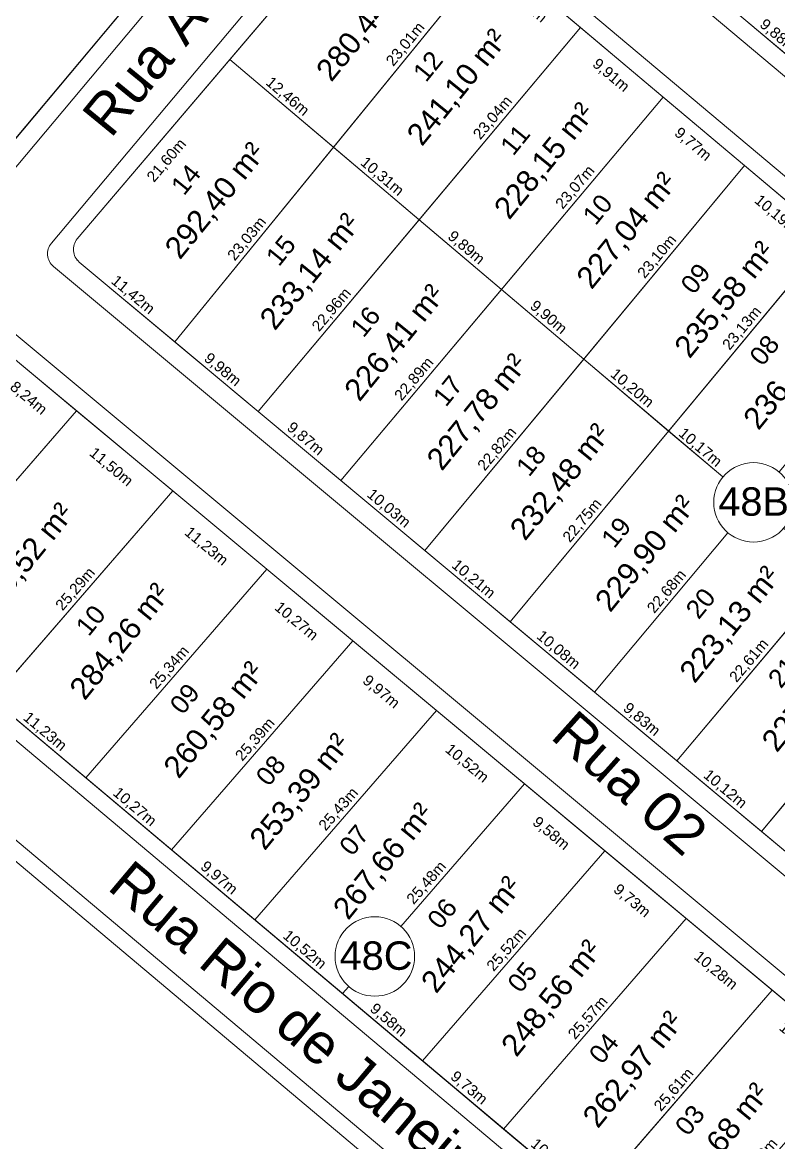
# Model space of a CAD drawing. Header units: metres. Extents: x 3808 to 8215, y 2374 to 6187.
# Drawn here: x 4983.6 to 5053, y 2888.7 to 2991.4 of the extents above; entities that cross this region are included whole.
import ezdxf

# ---------------------------------------------------------------- set-up
doc = ezdxf.new("R2010")
doc.units = ezdxf.units.M
for name, color, linetype in [('Areas Lotes', 1, 'Continuous'), ('Calçada', 8, 'Continuous'), ('COTAS', 7, 'Continuous'), ('Lote', 7, 'Continuous'), ('Nome das Ruas', 7, 'Continuous'), ('Nº Lote', 7, 'Continuous'), ('Nº. quadra', 7, 'Continuous'), ('quadras', 7, 'Continuous')]:
    doc.layers.add(name, color=color, linetype=linetype)
doc.styles.add('Arial', font='arial.ttf')
doc.dimstyles.new('Copy(2) of ISO-25', dxfattribs={"dimtxt": 1, "dimasz": 2.5, "dimexe": 1.25, "dimexo": 0.625, "dimgap": 0.2, "dimtad": 1, "dimtoh": 1, "dimlfac": 1, "dimzin": 1, "dimtxsty": 'Arial', "dimblk": 'NONE', "dimcen": 0, "dimse1": 1, "dimse2": 1, "dimsd1": 1, "dimsd2": 1, "dimclrt": 256, "dimaunit": 1, "dimadec": 3, "dimazin": 0, "dimtfac": 1, "dimtmove": 0, "dimatfit": 3, "dimldrblk": 'NONE', "dimfxl": 1, "dimtolj": 1, "dimtzin": 0, "dimarcsym": 0})

# ---------------------------------------------------------------- blocks, each defined once
blk = doc.blocks.new('*D2263')
at = {"layer": 'Defpoints', "color": 0, "linetype": 'Continuous', "transparency": 16777216}
for p in [(4982.22, 2961.09), (4988.55, 2955.81), (4986.77, 2953.68)]:
    blk.add_point(p, dxfattribs=at)
at = {"layer": 'COTAS', "linetype": 'Continuous', "lineweight": 5, "transparency": 16777216, "insert": (4984.12, 2956.93), "char_height": 1, "attachment_point": 5, "rotation": 320.2037, "style": 'Arial'}
blk.add_mtext('\\A1;8,24m', dxfattribs=at)
blk = doc.blocks.new('_None')
blk = doc.blocks.new('*D2264')
at = {"layer": 'Defpoints', "color": 0, "linetype": 'Continuous', "transparency": 16777216}
for p in [(4988.55, 2955.81), (4997.38, 2948.45), (4995.61, 2946.32)]:
    blk.add_point(p, dxfattribs=at)
at = {"layer": 'COTAS', "linetype": 'Continuous', "lineweight": 5, "transparency": 16777216, "insert": (4991.7, 2950.62), "char_height": 1, "attachment_point": 5, "rotation": 320.2037, "style": 'Arial'}
blk.add_mtext('\\A1;11,50m', dxfattribs=at)
blk = doc.blocks.new('*D2265')
at = {"layer": 'Defpoints', "color": 0, "linetype": 'Continuous', "transparency": 16777216}
for p in [(4997.38, 2948.45), (5006.01, 2941.27), (5004.24, 2939.13)]:
    blk.add_point(p, dxfattribs=at)
at = {"layer": 'COTAS', "linetype": 'Continuous', "lineweight": 5, "transparency": 16777216, "insert": (5000.43, 2943.34), "char_height": 1, "attachment_point": 5, "rotation": 320.2037, "style": 'Arial'}
blk.add_mtext('\\A1;11,23m', dxfattribs=at)
blk = doc.blocks.new('*D2266')
at = {"layer": 'Defpoints', "color": 0, "linetype": 'Continuous', "transparency": 16777216}
for p in [(5006.01, 2941.27), (5013.91, 2934.69), (5012.13, 2932.56)]:
    blk.add_point(p, dxfattribs=at)
at = {"layer": 'COTAS', "linetype": 'Continuous', "lineweight": 5, "transparency": 16777216, "insert": (5008.69, 2936.46), "char_height": 1, "attachment_point": 5, "rotation": 320.2037, "style": 'Arial'}
blk.add_mtext('\\A1;10,27m', dxfattribs=at)
blk = doc.blocks.new('*D2267')
at = {"layer": 'Defpoints', "color": 0, "linetype": 'Continuous', "transparency": 16777216}
for p in [(5013.91, 2934.69), (5021.57, 2928.31), (5019.79, 2926.17)]:
    blk.add_point(p, dxfattribs=at)
at = {"layer": 'COTAS', "linetype": 'Continuous', "lineweight": 5, "transparency": 16777216, "insert": (5016.47, 2929.98), "char_height": 1, "attachment_point": 5, "rotation": 320.2037, "style": 'Arial'}
blk.add_mtext('\\A1;9,97m', dxfattribs=at)
blk = doc.blocks.new('*D2268')
at = {"layer": 'Defpoints', "color": 0, "linetype": 'Continuous', "transparency": 16777216}
for p in [(5021.57, 2928.31), (5029.65, 2921.57), (5027.87, 2919.44)]:
    blk.add_point(p, dxfattribs=at)
at = {"layer": 'COTAS', "linetype": 'Continuous', "lineweight": 5, "transparency": 16777216, "insert": (5024.34, 2923.42), "char_height": 1, "attachment_point": 5, "rotation": 320.2037, "style": 'Arial'}
blk.add_mtext('\\A1;10,52m', dxfattribs=at)
blk = doc.blocks.new('*D2269')
at = {"layer": 'Defpoints', "color": 0, "linetype": 'Continuous', "transparency": 16777216}
for p in [(5029.65, 2921.57), (5037.01, 2915.44), (5035.23, 2913.31)]:
    blk.add_point(p, dxfattribs=at)
at = {"layer": 'COTAS', "linetype": 'Continuous', "lineweight": 5, "transparency": 16777216, "insert": (5032.06, 2916.99), "char_height": 1, "attachment_point": 5, "rotation": 320.2037, "style": 'Arial'}
blk.add_mtext('\\A1;9,58m', dxfattribs=at)
blk = doc.blocks.new('*D2270')
at = {"layer": 'Defpoints', "color": 0, "linetype": 'Continuous', "transparency": 16777216}
for p in [(5037.01, 2915.44), (5044.49, 2909.21), (5042.71, 2907.08)]:
    blk.add_point(p, dxfattribs=at)
at = {"layer": 'COTAS', "linetype": 'Continuous', "lineweight": 5, "transparency": 16777216, "insert": (5039.48, 2910.81), "char_height": 1, "attachment_point": 5, "rotation": 320.2037, "style": 'Arial'}
blk.add_mtext('\\A1;9,73m', dxfattribs=at)
blk = doc.blocks.new('*D2271')
at = {"layer": 'Defpoints', "color": 0, "linetype": 'Continuous', "transparency": 16777216}
for p in [(5044.49, 2909.21), (5052.39, 2902.63), (5050.61, 2900.5)]:
    blk.add_point(p, dxfattribs=at)
at = {"layer": 'COTAS', "linetype": 'Continuous', "lineweight": 5, "transparency": 16777216, "insert": (5047.17, 2904.41), "char_height": 1, "attachment_point": 5, "rotation": 320.2037, "style": 'Arial'}
blk.add_mtext('\\A1;10,28m', dxfattribs=at)
blk = doc.blocks.new('*D2272')
at = {"layer": 'Defpoints', "color": 0, "linetype": 'Continuous', "transparency": 16777216}
for p in [(5052.39, 2902.63), (5060.11, 2896.2), (5058.33, 2894.07)]:
    blk.add_point(p, dxfattribs=at)
at = {"layer": 'COTAS', "linetype": 'Continuous', "lineweight": 5, "transparency": 16777216, "insert": (5054.98, 2897.9), "char_height": 1, "attachment_point": 5, "rotation": 320.2037, "style": 'Arial'}
blk.add_mtext('\\A1;10,05m', dxfattribs=at)
blk = doc.blocks.new('*D2275')
at = {"layer": 'Defpoints', "color": 0, "linetype": 'Continuous', "transparency": 16777216}
for p in [(4988.81, 2969.46), (4997.57, 2962.14), (4997.57, 2962.14)]:
    blk.add_point(p, dxfattribs=at)
at = {"layer": 'COTAS', "linetype": 'Continuous', "lineweight": 5, "transparency": 16777216, "insert": (4993.7, 2966.41), "char_height": 1, "attachment_point": 5, "rotation": 320.1443, "style": 'Arial'}
blk.add_mtext('\\A1;11,42m', dxfattribs=at)
blk = doc.blocks.new('*D2276')
at = {"layer": 'Defpoints', "color": 0, "linetype": 'Continuous', "transparency": 16777216}
for p in [(4997.57, 2962.14), (5005.23, 2955.74), (5005.23, 2955.74)]:
    blk.add_point(p, dxfattribs=at)
at = {"layer": 'COTAS', "linetype": 'Continuous', "lineweight": 5, "transparency": 16777216, "insert": (5001.92, 2959.55), "char_height": 1, "attachment_point": 5, "rotation": 320.1443, "style": 'Arial'}
blk.add_mtext('\\A1;9,98m', dxfattribs=at)
blk = doc.blocks.new('*D2277')
at = {"layer": 'Defpoints', "color": 0, "linetype": 'Continuous', "transparency": 16777216}
for p in [(5005.23, 2955.74), (5012.81, 2949.42), (5012.81, 2949.42)]:
    blk.add_point(p, dxfattribs=at)
at = {"layer": 'COTAS', "linetype": 'Continuous', "lineweight": 5, "transparency": 16777216, "insert": (5009.53, 2953.2), "char_height": 1, "attachment_point": 5, "rotation": 320.1443, "style": 'Arial'}
blk.add_mtext('\\A1;9,87m', dxfattribs=at)
blk = doc.blocks.new('*D2278')
at = {"layer": 'Defpoints', "color": 0, "linetype": 'Continuous', "transparency": 16777216}
for p in [(5012.81, 2949.42), (5020.51, 2942.99), (5020.51, 2942.99)]:
    blk.add_point(p, dxfattribs=at)
at = {"layer": 'COTAS', "linetype": 'Continuous', "lineweight": 5, "transparency": 16777216, "insert": (5017.17, 2946.82), "char_height": 1, "attachment_point": 5, "rotation": 320.1443, "style": 'Arial'}
blk.add_mtext('\\A1;10,03m', dxfattribs=at)
blk = doc.blocks.new('*D2279')
at = {"layer": 'Defpoints', "color": 0, "linetype": 'Continuous', "transparency": 16777216}
for p in [(5020.51, 2942.99), (5028.35, 2936.45), (5028.35, 2936.45)]:
    blk.add_point(p, dxfattribs=at)
at = {"layer": 'COTAS', "linetype": 'Continuous', "lineweight": 5, "transparency": 16777216, "insert": (5024.94, 2940.33), "char_height": 1, "attachment_point": 5, "rotation": 320.1443, "style": 'Arial'}
blk.add_mtext('\\A1;10,21m', dxfattribs=at)
blk = doc.blocks.new('*D2280')
at = {"layer": 'Defpoints', "color": 0, "linetype": 'Continuous', "transparency": 16777216}
for p in [(5028.35, 2936.45), (5035.96, 2929.85), (5036.08, 2929.99)]:
    blk.add_point(p, dxfattribs=at)
at = {"layer": 'COTAS', "linetype": 'Continuous', "lineweight": 5, "transparency": 16777216, "insert": (5032.73, 2933.83), "char_height": 1, "attachment_point": 5, "rotation": 320.1443, "style": 'Arial'}
blk.add_mtext('\\A1;10,08m', dxfattribs=at)
blk = doc.blocks.new('*D2281')
at = {"layer": 'Defpoints', "color": 0, "linetype": 'Continuous', "transparency": 16777216}
for p in [(5035.96, 2929.85), (5043.63, 2923.69), (5043.63, 2923.69)]:
    blk.add_point(p, dxfattribs=at)
at = {"layer": 'COTAS', "linetype": 'Continuous', "lineweight": 5, "transparency": 16777216, "insert": (5040.37, 2927.45), "char_height": 1, "attachment_point": 5, "rotation": 320.1443, "style": 'Arial'}
blk.add_mtext('\\A1;9,83m', dxfattribs=at)
blk = doc.blocks.new('*D2282')
at = {"layer": 'Defpoints', "color": 0, "linetype": 'Continuous', "transparency": 16777216}
for p in [(5043.63, 2923.69), (5051.4, 2917.2), (5051.4, 2917.2)]:
    blk.add_point(p, dxfattribs=at)
at = {"layer": 'COTAS', "linetype": 'Continuous', "lineweight": 5, "transparency": 16777216, "insert": (5048.03, 2921.06), "char_height": 1, "attachment_point": 5, "rotation": 320.1443, "style": 'Arial'}
blk.add_mtext('\\A1;10,12m', dxfattribs=at)
blk = doc.blocks.new('*D2283')
at = {"layer": 'Defpoints', "color": 0, "linetype": 'Continuous', "transparency": 16777216}
for p in [(5051.4, 2917.2), (5059.13, 2910.75), (5059.13, 2910.75)]:
    blk.add_point(p, dxfattribs=at)
at = {"layer": 'COTAS', "linetype": 'Continuous', "lineweight": 5, "transparency": 16777216, "insert": (5055.78, 2914.59), "char_height": 1, "attachment_point": 5, "rotation": 320.1443, "style": 'Arial'}
blk.add_mtext('\\A1;10,07m', dxfattribs=at)
blk = doc.blocks.new('*D2288')
at = {"layer": 'Defpoints', "color": 0, "linetype": 'Continuous', "transparency": 16777216}
for p in [(5002.61, 2988.04), (5012.11, 2979.98), (5012.12, 2979.99)]:
    blk.add_point(p, dxfattribs=at)
at = {"layer": 'COTAS', "linetype": 'Continuous', "lineweight": 5, "transparency": 16777216, "insert": (5007.88, 2984.62), "char_height": 1, "attachment_point": 5, "rotation": 319.7466, "style": 'Arial'}
blk.add_mtext('\\A1;12,46m', dxfattribs=at)
blk = doc.blocks.new('*D2289')
at = {"layer": 'Defpoints', "color": 0, "linetype": 'Continuous', "transparency": 16777216}
for p in [(5012.12, 2979.99), (5019.98, 2973.33), (5019.98, 2973.32)]:
    blk.add_point(p, dxfattribs=at)
at = {"layer": 'COTAS', "linetype": 'Continuous', "lineweight": 5, "transparency": 16777216, "insert": (5016.56, 2977.27), "char_height": 1, "attachment_point": 5, "rotation": 319.7466, "style": 'Arial'}
blk.add_mtext('\\A1;10,31m', dxfattribs=at)
blk = doc.blocks.new('*D2290')
at = {"layer": 'Defpoints', "color": 0, "linetype": 'Continuous', "transparency": 16777216}
for p in [(5019.98, 2973.33), (5027.53, 2966.94), (5027.53, 2966.94)]:
    blk.add_point(p, dxfattribs=at)
at = {"layer": 'COTAS', "linetype": 'Continuous', "lineweight": 5, "transparency": 16777216, "insert": (5024.27, 2970.74), "char_height": 1, "attachment_point": 5, "rotation": 319.7466, "style": 'Arial'}
blk.add_mtext('\\A1;9,89m', dxfattribs=at)
blk = doc.blocks.new('*D2291')
at = {"layer": 'Defpoints', "color": 0, "linetype": 'Continuous', "transparency": 16777216}
for p in [(5027.53, 2966.94), (5035.08, 2960.54), (5035.09, 2960.54)]:
    blk.add_point(p, dxfattribs=at)
at = {"layer": 'COTAS', "linetype": 'Continuous', "lineweight": 5, "transparency": 16777216, "insert": (5031.82, 2964.35), "char_height": 1, "attachment_point": 5, "rotation": 319.7466, "style": 'Arial'}
blk.add_mtext('\\A1;9,90m', dxfattribs=at)
blk = doc.blocks.new('*D2292')
at = {"layer": 'Defpoints', "color": 0, "linetype": 'Continuous', "transparency": 16777216}
for p in [(5035.09, 2960.54), (5042.87, 2953.95), (5042.87, 2953.95)]:
    blk.add_point(p, dxfattribs=at)
at = {"layer": 'COTAS', "linetype": 'Continuous', "lineweight": 5, "transparency": 16777216, "insert": (5039.49, 2957.85), "char_height": 1, "attachment_point": 5, "rotation": 319.7466, "style": 'Arial'}
blk.add_mtext('\\A1;10,20m', dxfattribs=at)
blk = doc.blocks.new('*D2293')
at = {"layer": 'Defpoints', "color": 0, "linetype": 'Continuous', "transparency": 16777216}
for p in [(5041.35, 2955.09), (5049.1, 2948.51), (5049.11, 2948.52)]:
    blk.add_point(p, dxfattribs=at)
at = {"layer": 'COTAS', "linetype": 'Continuous', "lineweight": 5, "transparency": 16777216, "insert": (5045.74, 2952.41), "char_height": 1, "attachment_point": 5, "rotation": 319.7466, "style": 'Arial'}
blk.add_mtext('\\A1;10,17m', dxfattribs=at)
blk = doc.blocks.new('*D2294')
at = {"layer": 'Defpoints', "color": 0, "linetype": 'Continuous', "transparency": 16777216}
for p in [(5052.24, 2945.94), (5059.77, 2939.55), (5059.78, 2939.56)]:
    blk.add_point(p, dxfattribs=at)
at = {"layer": 'COTAS', "linetype": 'Continuous', "lineweight": 5, "transparency": 16777216, "insert": (5056.52, 2943.36), "char_height": 1, "attachment_point": 5, "rotation": 319.7466, "style": 'Arial'}
blk.add_mtext('\\A1;9,88m', dxfattribs=at)
blk = doc.blocks.new('*D2302')
at = {"layer": 'Defpoints', "color": 0, "linetype": 'Continuous', "transparency": 16777216}
for p in [(5026.66, 2997.83), (5034.79, 2990.98), (5033.24, 2989.14)]:
    blk.add_point(p, dxfattribs=at)
at = {"layer": 'COTAS', "linetype": 'Continuous', "lineweight": 5, "transparency": 16777216, "insert": (5029.69, 2993.18), "char_height": 1, "attachment_point": 5, "rotation": 319.9114, "style": 'Arial'}
blk.add_mtext('\\A1;10,64m', dxfattribs=at)
blk = doc.blocks.new('*D2303')
at = {"layer": 'Defpoints', "color": 0, "linetype": 'Continuous', "transparency": 16777216}
for p in [(5034.79, 2990.98), (5042.37, 2984.6), (5040.82, 2982.76)]:
    blk.add_point(p, dxfattribs=at)
at = {"layer": 'COTAS', "linetype": 'Continuous', "lineweight": 5, "transparency": 16777216, "insert": (5037.55, 2986.56), "char_height": 1, "attachment_point": 5, "rotation": 319.9114, "style": 'Arial'}
blk.add_mtext('\\A1;9,91m', dxfattribs=at)
blk = doc.blocks.new('*D2304')
at = {"layer": 'Defpoints', "color": 0, "linetype": 'Continuous', "transparency": 16777216}
for p in [(5042.37, 2984.6), (5049.85, 2978.31), (5048.29, 2976.47)]:
    blk.add_point(p, dxfattribs=at)
at = {"layer": 'COTAS', "linetype": 'Continuous', "lineweight": 5, "transparency": 16777216, "insert": (5045.07, 2980.23), "char_height": 1, "attachment_point": 5, "rotation": 319.9114, "style": 'Arial'}
blk.add_mtext('\\A1;9,77m', dxfattribs=at)
blk = doc.blocks.new('*D2305')
at = {"layer": 'Defpoints', "color": 0, "linetype": 'Continuous', "transparency": 16777216}
for p in [(5049.85, 2978.31), (5057.64, 2971.75), (5056.09, 2969.91)]:
    blk.add_point(p, dxfattribs=at)
at = {"layer": 'COTAS', "linetype": 'Continuous', "lineweight": 5, "transparency": 16777216, "insert": (5052.71, 2973.8), "char_height": 1, "attachment_point": 5, "rotation": 319.9114, "style": 'Arial'}
blk.add_mtext('\\A1;10,19m', dxfattribs=at)
blk = doc.blocks.new('*D2314')
at = {"layer": 'Defpoints', "color": 0, "linetype": 'Continuous', "transparency": 16777216}
for p in [(5002.61, 2988.04), (5004.47, 2986.46), (4988.62, 2971.58)]:
    blk.add_point(p, dxfattribs=at)
at = {"layer": 'COTAS', "linetype": 'Continuous', "lineweight": 5, "transparency": 16777216, "insert": (4996.86, 2978.75), "char_height": 1, "attachment_point": 5, "rotation": 49.6394, "style": 'Arial'}
blk.add_mtext('\\A1;21,60m', dxfattribs=at)
blk = doc.blocks.new('*D2315')
at = {"layer": 'Defpoints', "color": 0, "linetype": 'Continuous', "transparency": 16777216}
for p in [(5016.52, 3004.41), (5018.38, 3002.83), (5002.61, 2988.04)]:
    blk.add_point(p, dxfattribs=at)
at = {"layer": 'COTAS', "linetype": 'Continuous', "lineweight": 5, "transparency": 16777216, "insert": (5010.81, 2995.17), "char_height": 1, "attachment_point": 5, "rotation": 49.6394, "style": 'Arial'}
blk.add_mtext('\\A1;21,48m', dxfattribs=at)
blk = doc.blocks.new('*D2316')
at = {"layer": 'Defpoints', "color": 0, "linetype": 'Continuous', "transparency": 16777216}
for p in [(5012.12, 2979.99), (5012.12, 2979.99), (4997.57, 2962.14)]:
    blk.add_point(p, dxfattribs=at)
at = {"layer": 'COTAS', "linetype": 'Continuous', "lineweight": 5, "transparency": 16777216, "insert": (5004.23, 2971.57), "char_height": 1, "attachment_point": 5, "rotation": 50.8291, "style": 'Arial'}
blk.add_mtext('\\A1;23,03m', dxfattribs=at)
blk = doc.blocks.new('*D2317')
at = {"layer": 'Defpoints', "color": 0, "linetype": 'Continuous', "transparency": 16777216}
for p in [(5026.66, 2997.83), (5026.66, 2997.83), (5012.12, 2979.99)]:
    blk.add_point(p, dxfattribs=at)
at = {"layer": 'COTAS', "linetype": 'Continuous', "lineweight": 5, "transparency": 16777216, "insert": (5018.77, 2989.42), "char_height": 1, "attachment_point": 5, "rotation": 50.8291, "style": 'Arial'}
blk.add_mtext('\\A1;23,01m', dxfattribs=at)
blk = doc.blocks.new('*D2318')
at = {"layer": 'Defpoints', "color": 0, "linetype": 'Continuous', "transparency": 16777216}
for p in [(5019.98, 2973.33), (5019.98, 2973.33), (5005.23, 2955.74)]:
    blk.add_point(p, dxfattribs=at)
at = {"layer": 'COTAS', "linetype": 'Continuous', "lineweight": 5, "transparency": 16777216, "insert": (5011.99, 2965.05), "char_height": 1, "attachment_point": 5, "rotation": 50.0059, "style": 'Arial'}
blk.add_mtext('\\A1;22,96m', dxfattribs=at)
blk = doc.blocks.new('*D2319')
at = {"layer": 'Defpoints', "color": 0, "linetype": 'Continuous', "transparency": 16777216}
for p in [(5034.79, 2990.98), (5034.79, 2990.98), (5019.98, 2973.33)]:
    blk.add_point(p, dxfattribs=at)
at = {"layer": 'COTAS', "linetype": 'Continuous', "lineweight": 5, "transparency": 16777216, "insert": (5026.78, 2982.67), "char_height": 1, "attachment_point": 5, "rotation": 50.0059, "style": 'Arial'}
blk.add_mtext('\\A1;23,04m', dxfattribs=at)
blk = doc.blocks.new('*D2320')
at = {"layer": 'Defpoints', "color": 0, "linetype": 'Continuous', "transparency": 16777216}
for p in [(5027.53, 2966.94), (5027.53, 2966.94), (5012.81, 2949.42)]:
    blk.add_point(p, dxfattribs=at)
at = {"layer": 'COTAS', "linetype": 'Continuous', "lineweight": 5, "transparency": 16777216, "insert": (5019.56, 2958.7), "char_height": 1, "attachment_point": 5, "rotation": 49.9599, "style": 'Arial'}
blk.add_mtext('\\A1;22,89m', dxfattribs=at)
blk = doc.blocks.new('*D2321')
at = {"layer": 'Defpoints', "color": 0, "linetype": 'Continuous', "transparency": 16777216}
for p in [(5042.37, 2984.6), (5042.37, 2984.6), (5027.53, 2966.94)]:
    blk.add_point(p, dxfattribs=at)
at = {"layer": 'COTAS', "linetype": 'Continuous', "lineweight": 5, "transparency": 16777216, "insert": (5034.34, 2976.29), "char_height": 1, "attachment_point": 5, "rotation": 49.9599, "style": 'Arial'}
blk.add_mtext('\\A1;23,07m', dxfattribs=at)
blk = doc.blocks.new('*D2322')
at = {"layer": 'Defpoints', "color": 0, "linetype": 'Continuous', "transparency": 16777216}
for p in [(5035.09, 2960.54), (5035.09, 2960.54), (5020.51, 2942.99)]:
    blk.add_point(p, dxfattribs=at)
at = {"layer": 'COTAS', "linetype": 'Continuous', "lineweight": 5, "transparency": 16777216, "insert": (5027.18, 2952.28), "char_height": 1, "attachment_point": 5, "rotation": 50.2879, "style": 'Arial'}
blk.add_mtext('\\A1;22,82m', dxfattribs=at)
blk = doc.blocks.new('*D2323')
at = {"layer": 'Defpoints', "color": 0, "linetype": 'Continuous', "transparency": 16777216}
for p in [(5049.85, 2978.31), (5049.85, 2978.31), (5035.09, 2960.54)]:
    blk.add_point(p, dxfattribs=at)
at = {"layer": 'COTAS', "linetype": 'Continuous', "lineweight": 5, "transparency": 16777216, "insert": (5041.85, 2969.94), "char_height": 1, "attachment_point": 5, "rotation": 50.2879, "style": 'Arial'}
blk.add_mtext('\\A1;23,10m', dxfattribs=at)
blk = doc.blocks.new('*D2324')
at = {"layer": 'Defpoints', "color": 0, "linetype": 'Continuous', "transparency": 16777216}
for p in [(5042.87, 2953.95), (5042.87, 2953.95), (5028.35, 2936.45)]:
    blk.add_point(p, dxfattribs=at)
at = {"layer": 'COTAS', "linetype": 'Continuous', "lineweight": 5, "transparency": 16777216, "insert": (5034.99, 2945.71), "char_height": 1, "attachment_point": 5, "rotation": 50.3163, "style": 'Arial'}
blk.add_mtext('\\A1;22,75m', dxfattribs=at)
blk = doc.blocks.new('*D2325')
at = {"layer": 'Defpoints', "color": 0, "linetype": 'Continuous', "transparency": 16777216}
for p in [(5057.64, 2971.75), (5057.64, 2971.75), (5042.87, 2953.95)]:
    blk.add_point(p, dxfattribs=at)
at = {"layer": 'COTAS', "linetype": 'Continuous', "lineweight": 5, "transparency": 16777216, "insert": (5049.64, 2963.36), "char_height": 1, "attachment_point": 5, "rotation": 50.3163, "style": 'Arial'}
blk.add_mtext('\\A1;23,13m', dxfattribs=at)
blk = doc.blocks.new('*D2326')
at = {"layer": 'Defpoints', "color": 0, "linetype": 'Continuous', "transparency": 16777216}
for p in [(5050.63, 2947.38), (5050.63, 2947.38), (5036.08, 2929.99)]:
    blk.add_point(p, dxfattribs=at)
at = {"layer": 'COTAS', "linetype": 'Continuous', "lineweight": 5, "transparency": 16777216, "insert": (5042.74, 2939.2), "char_height": 1, "attachment_point": 5, "rotation": 50.0826, "style": 'Arial'}
blk.add_mtext('\\A1;22,68m', dxfattribs=at)
blk = doc.blocks.new('*D2327')
at = {"layer": 'Defpoints', "color": 0, "linetype": 'Continuous', "transparency": 16777216}
for p in [(5065.49, 2965.14), (5065.49, 2965.14), (5050.63, 2947.38)]:
    blk.add_point(p, dxfattribs=at)
at = {"layer": 'COTAS', "linetype": 'Continuous', "lineweight": 5, "transparency": 16777216, "insert": (5057.45, 2956.78), "char_height": 1, "attachment_point": 5, "rotation": 50.0826, "style": 'Arial'}
blk.add_mtext('\\A1;23,16m', dxfattribs=at)
blk = doc.blocks.new('*D2328')
at = {"layer": 'Defpoints', "color": 0, "linetype": 'Continuous', "transparency": 16777216}
for p in [(5058.17, 2941), (5058.17, 2941), (5043.63, 2923.69)]:
    blk.add_point(p, dxfattribs=at)
at = {"layer": 'COTAS', "linetype": 'Continuous', "lineweight": 5, "transparency": 16777216, "insert": (5050.29, 2932.86), "char_height": 1, "attachment_point": 5, "rotation": 49.971, "style": 'Arial'}
blk.add_mtext('\\A1;22,61m', dxfattribs=at)
blk = doc.blocks.new('*D2330')
at = {"layer": 'Defpoints', "color": 0, "linetype": 'Continuous', "transparency": 16777216}
for p in [(5065.8, 2934.54), (5065.8, 2934.54), (5051.4, 2917.2)]:
    blk.add_point(p, dxfattribs=at)
at = {"layer": 'COTAS', "linetype": 'Continuous', "lineweight": 5, "transparency": 16777216, "insert": (5057.98, 2926.38), "char_height": 1, "attachment_point": 5, "rotation": 50.2881, "style": 'Arial'}
blk.add_mtext('\\A1;22,54m', dxfattribs=at)
blk = doc.blocks.new('*D2373')
at = {"layer": 'Defpoints', "color": 0, "linetype": 'Continuous', "transparency": 16777216}
for p in [(5048.6, 2992.76), (5056.16, 2986.4), (5056.16, 2986.4)]:
    blk.add_point(p, dxfattribs=at)
at = {"layer": 'COTAS', "linetype": 'Continuous', "lineweight": 5, "transparency": 16777216, "insert": (5052.89, 2990.19), "char_height": 1, "attachment_point": 5, "rotation": 319.9294, "style": 'Arial'}
blk.add_mtext('\\A1;9,88m', dxfattribs=at)
blk = doc.blocks.new('*D6250')
at = {"layer": 'Defpoints', "color": 0, "linetype": 'Continuous', "transparency": 16777216}
for p in [(4997.16, 2997.78), (4997.16, 2997.78), (4957.76, 2950.69)]:
    blk.add_point(p, dxfattribs=at)
at = {"layer": 'COTAS', "linetype": 'Continuous', "lineweight": 5, "transparency": 16777216, "insert": (4976.84, 2974.75), "char_height": 1, "attachment_point": 5, "rotation": 50.0791, "style": 'Arial'}
blk.add_mtext('\\A1;61,40m', dxfattribs=at)
blk = doc.blocks.new('*D6259')
at = {"layer": 'Defpoints', "color": 0, "linetype": 'Continuous', "transparency": 16777216}
for p in [(4988.55, 2955.81), (4988.55, 2955.81), (4972.01, 2936.74)]:
    blk.add_point(p, dxfattribs=at)
at = {"layer": 'COTAS', "linetype": 'Continuous', "lineweight": 5, "transparency": 16777216, "insert": (4979.67, 2946.8), "char_height": 1, "attachment_point": 5, "rotation": 49.0678, "style": 'Arial'}
blk.add_mtext('\\A1;25,24m', dxfattribs=at)
blk = doc.blocks.new('*D6260')
at = {"layer": 'Defpoints', "color": 0, "linetype": 'Continuous', "transparency": 16777216}
for p in [(4997.38, 2948.45), (4997.38, 2948.45), (4980.81, 2929.34)]:
    blk.add_point(p, dxfattribs=at)
at = {"layer": 'COTAS', "linetype": 'Continuous', "lineweight": 5, "transparency": 16777216, "insert": (4988.49, 2939.42), "char_height": 1, "attachment_point": 5, "rotation": 49.0678, "style": 'Arial'}
blk.add_mtext('\\A1;25,29m', dxfattribs=at)
blk = doc.blocks.new('*D6261')
at = {"layer": 'Defpoints', "color": 0, "linetype": 'Continuous', "transparency": 16777216}
for p in [(5006.01, 2941.27), (5006.01, 2941.27), (4989.41, 2922.12)]:
    blk.add_point(p, dxfattribs=at)
at = {"layer": 'COTAS', "linetype": 'Continuous', "lineweight": 5, "transparency": 16777216, "insert": (4997.11, 2932.22), "char_height": 1, "attachment_point": 5, "rotation": 49.0678, "style": 'Arial'}
blk.add_mtext('\\A1;25,34m', dxfattribs=at)
blk = doc.blocks.new('*D6262')
at = {"layer": 'Defpoints', "color": 0, "linetype": 'Continuous', "transparency": 16777216}
for p in [(5013.91, 2934.69), (5013.91, 2934.69), (4997.27, 2915.51)]:
    blk.add_point(p, dxfattribs=at)
at = {"layer": 'COTAS', "linetype": 'Continuous', "lineweight": 5, "transparency": 16777216, "insert": (5004.98, 2925.62), "char_height": 1, "attachment_point": 5, "rotation": 49.0678, "style": 'Arial'}
blk.add_mtext('\\A1;25,39m', dxfattribs=at)
blk = doc.blocks.new('*D6263')
at = {"layer": 'Defpoints', "color": 0, "linetype": 'Continuous', "transparency": 16777216}
for p in [(5021.57, 2928.31), (5021.57, 2928.31), (5004.91, 2909.09)]:
    blk.add_point(p, dxfattribs=at)
at = {"layer": 'COTAS', "linetype": 'Continuous', "lineweight": 5, "transparency": 16777216, "insert": (5012.63, 2919.22), "char_height": 1, "attachment_point": 5, "rotation": 49.0678, "style": 'Arial'}
blk.add_mtext('\\A1;25,43m', dxfattribs=at)
blk = doc.blocks.new('*D6264')
at = {"layer": 'Defpoints', "color": 0, "linetype": 'Continuous', "transparency": 16777216}
for p in [(5029.65, 2921.57), (5029.65, 2921.57), (5012.96, 2902.32)]:
    blk.add_point(p, dxfattribs=at)
at = {"layer": 'COTAS', "linetype": 'Continuous', "lineweight": 5, "transparency": 16777216, "insert": (5020.7, 2912.47), "char_height": 1, "attachment_point": 5, "rotation": 49.0678, "style": 'Arial'}
blk.add_mtext('\\A1;25,48m', dxfattribs=at)
blk = doc.blocks.new('*D6265')
at = {"layer": 'Defpoints', "color": 0, "linetype": 'Continuous', "transparency": 16777216}
for p in [(5037.01, 2915.44), (5037.01, 2915.44), (5020.29, 2896.16)]:
    blk.add_point(p, dxfattribs=at)
at = {"layer": 'COTAS', "linetype": 'Continuous', "lineweight": 5, "transparency": 16777216, "insert": (5028.04, 2906.33), "char_height": 1, "attachment_point": 5, "rotation": 49.0678, "style": 'Arial'}
blk.add_mtext('\\A1;25,52m', dxfattribs=at)
blk = doc.blocks.new('*D6266')
at = {"layer": 'Defpoints', "color": 0, "linetype": 'Continuous', "transparency": 16777216}
for p in [(5044.49, 2909.21), (5044.49, 2909.21), (5027.74, 2889.9)]:
    blk.add_point(p, dxfattribs=at)
at = {"layer": 'COTAS', "linetype": 'Continuous', "lineweight": 5, "transparency": 16777216, "insert": (5035.51, 2900.08), "char_height": 1, "attachment_point": 5, "rotation": 49.0678, "style": 'Arial'}
blk.add_mtext('\\A1;25,57m', dxfattribs=at)
blk = doc.blocks.new('*D6267')
at = {"layer": 'Defpoints', "color": 0, "linetype": 'Continuous', "transparency": 16777216}
for p in [(5052.39, 2902.63), (5052.39, 2902.63), (5035.6, 2883.28)]:
    blk.add_point(p, dxfattribs=at)
at = {"layer": 'COTAS', "linetype": 'Continuous', "lineweight": 5, "transparency": 16777216, "insert": (5043.39, 2893.48), "char_height": 1, "attachment_point": 5, "rotation": 49.0678, "style": 'Arial'}
blk.add_mtext('\\A1;25,61m', dxfattribs=at)
blk = doc.blocks.new('*D6268')
at = {"layer": 'Defpoints', "color": 0, "linetype": 'Continuous', "transparency": 16777216}
for p in [(5060.11, 2896.2), (5060.11, 2896.2), (5043.3, 2876.82)]:
    blk.add_point(p, dxfattribs=at)
at = {"layer": 'COTAS', "linetype": 'Continuous', "lineweight": 5, "transparency": 16777216, "insert": (5051.1, 2887.03), "char_height": 1, "attachment_point": 5, "rotation": 49.0678, "style": 'Arial'}
blk.add_mtext('\\A1;25,66m', dxfattribs=at)
blk = doc.blocks.new('*D6272')
at = {"layer": 'Defpoints', "color": 0, "linetype": 'Continuous', "transparency": 16777216}
for p in [(4980.81, 2929.34), (4989.41, 2922.12), (4989.41, 2922.12)]:
    blk.add_point(p, dxfattribs=at)
at = {"layer": 'COTAS', "linetype": 'Continuous', "lineweight": 5, "transparency": 16777216, "insert": (4985.63, 2926.34), "char_height": 1, "attachment_point": 5, "rotation": 319.9483, "style": 'Arial'}
blk.add_mtext('\\A1;11,23m', dxfattribs=at)
blk = doc.blocks.new('*D6273')
at = {"layer": 'Defpoints', "color": 0, "linetype": 'Continuous', "transparency": 16777216}
for p in [(4989.41, 2922.12), (4997.27, 2915.51), (4997.27, 2915.51)]:
    blk.add_point(p, dxfattribs=at)
at = {"layer": 'COTAS', "linetype": 'Continuous', "lineweight": 5, "transparency": 16777216, "insert": (4993.86, 2919.43), "char_height": 1, "attachment_point": 5, "rotation": 319.9483, "style": 'Arial'}
blk.add_mtext('\\A1;10,27m', dxfattribs=at)
blk = doc.blocks.new('*D6274')
at = {"layer": 'Defpoints', "color": 0, "linetype": 'Continuous', "transparency": 16777216}
for p in [(4997.27, 2915.51), (5004.91, 2909.09), (5004.91, 2909.09)]:
    blk.add_point(p, dxfattribs=at)
at = {"layer": 'COTAS', "linetype": 'Continuous', "lineweight": 5, "transparency": 16777216, "insert": (5001.6, 2912.91), "char_height": 1, "attachment_point": 5, "rotation": 319.9483, "style": 'Arial'}
blk.add_mtext('\\A1;9,97m', dxfattribs=at)
blk = doc.blocks.new('*D6275')
at = {"layer": 'Defpoints', "color": 0, "linetype": 'Continuous', "transparency": 16777216}
for p in [(5004.91, 2909.09), (5012.96, 2902.32), (5012.96, 2902.32)]:
    blk.add_point(p, dxfattribs=at)
at = {"layer": 'COTAS', "linetype": 'Continuous', "lineweight": 5, "transparency": 16777216, "insert": (5009.45, 2906.32), "char_height": 1, "attachment_point": 5, "rotation": 319.9483, "style": 'Arial'}
blk.add_mtext('\\A1;10,52m', dxfattribs=at)
blk = doc.blocks.new('*D6276')
at = {"layer": 'Defpoints', "color": 0, "linetype": 'Continuous', "transparency": 16777216}
for p in [(5012.96, 2902.32), (5020.29, 2896.16), (5020.29, 2896.16)]:
    blk.add_point(p, dxfattribs=at)
at = {"layer": 'COTAS', "linetype": 'Continuous', "lineweight": 5, "transparency": 16777216, "insert": (5017.14, 2899.86), "char_height": 1, "attachment_point": 5, "rotation": 319.9483, "style": 'Arial'}
blk.add_mtext('\\A1;9,58m', dxfattribs=at)
blk = doc.blocks.new('*D6277')
at = {"layer": 'Defpoints', "color": 0, "linetype": 'Continuous', "transparency": 16777216}
for p in [(5020.29, 2896.16), (5027.74, 2889.9), (5027.74, 2889.9)]:
    blk.add_point(p, dxfattribs=at)
at = {"layer": 'COTAS', "linetype": 'Continuous', "lineweight": 5, "transparency": 16777216, "insert": (5024.53, 2893.64), "char_height": 1, "attachment_point": 5, "rotation": 319.9483, "style": 'Arial'}
blk.add_mtext('\\A1;9,73m', dxfattribs=at)
blk = doc.blocks.new('*D6278')
at = {"layer": 'Defpoints', "color": 0, "linetype": 'Continuous', "transparency": 16777216}
for p in [(5027.74, 2889.9), (5035.6, 2883.28), (5035.6, 2883.28)]:
    blk.add_point(p, dxfattribs=at)
at = {"layer": 'COTAS', "linetype": 'Continuous', "lineweight": 5, "transparency": 16777216, "insert": (5032.19, 2887.2), "char_height": 1, "attachment_point": 5, "rotation": 319.9483, "style": 'Arial'}
blk.add_mtext('\\A1;10,28m', dxfattribs=at)

msp = doc.modelspace()

# ---------------------------------------------------------------- linework, layer by layer
at = {"layer": 'Calçada', "linetype": 'Continuous', "lineweight": 5}
for p, q in [((5122.971, 2798.737), (4625.605, 3216.842)), ((5125.751, 2925.715), (5022.745, 3012.392)), ((5016.137, 3006.839), (4986.244, 2971.177)), ((5121.23, 2920.37), (5018.252, 3007.023)), ((4986.432, 2969.061), (5089.661, 2882.975)), ((4981.93, 2963.702), (5085.13, 2877.639)), ((5066.397, 2855.44), (4963.611, 2941.845))]:
    msp.add_line(p, q, dxfattribs=at)
at = {"layer": 'Calçada', "linetype": 'Continuous', "lineweight": 5, "flags": 128}
msp.add_lwpolyline([(4958.071, 2948.465, -0.4146274), (4955.957, 2948.28), (4908.972, 2987.777, -0.4124217), (4908.784, 2989.883), (4997.779, 3097.075, -0.4161849), (4999.899, 3097.265), (5047.311, 3057.359, -0.4107019), (5047.504, 3055.26), (5043.328, 3050.175), (4958.071, 2948.465)], format="xyb", dxfattribs=at)
at = {"layer": 'Calçada', "linetype": 'Continuous', "lineweight": 5}
msp.add_arc((4987.393, 2970.213), 1.5, 140.02927, 230.17401, dxfattribs=at)
at = {"layer": 'Lote', "linetype": 'Continuous', "lineweight": 5}
for p, q in [((5242.014, 2696.705), (4615.037, 3223.766)), ((5026.656, 2997.831), (4997.574, 2962.136)), ((5005.231, 2955.743), (5034.793, 2990.981)), ((5047.849, 2949.738), (5002.613, 2988.038)), ((5042.371, 2984.603), (5012.807, 2949.419)), ((5020.509, 2942.989), (5049.846, 2978.311)), ((5057.64, 2971.751), (5028.346, 2936.446)), ((5073.082, 2958.752), (5043.63, 2923.688)), ((4972.011, 2936.744), (4988.549, 2955.814)), ((5051.399, 2917.202), (5080.631, 2952.398)), ((4980.813, 2929.344), (4997.385, 2948.453)), ((5036.082, 2929.989), (5048.316, 2944.612)), ((4989.408, 2922.119), (5006.013, 2941.266)), ((4997.273, 2915.508), (5013.907, 2934.689)), ((5004.906, 2909.091), (5021.57, 2928.306)), ((5018.309, 2908.498), (5029.65, 2921.575)), ((5020.288, 2896.16), (5037.01, 2915.443)), ((5027.737, 2889.898), (5044.488, 2909.214)), ((5012.955, 2902.324), (5013.53, 2902.987)), ((5035.604, 2883.285), (5052.385, 2902.635))]:
    msp.add_line(p, q, dxfattribs=at)
at = {"layer": 'Lote', "linetype": 'Continuous', "lineweight": 5, "flags": 128}
for points in [[(4933.634, 2969.005), (4955.641, 2950.505, 0.4148822), (4957.757, 2950.69), (4997.16, 2997.781), (4973.825, 3017.094), (4964.206, 3005.585), (4954.587, 2994.076)], [(5012.119, 2979.989), (5026.656, 2997.831), (5018.634, 3004.584, 0.4128242), (5016.525, 3004.407), (5002.613, 2988.038)], [(5012.119, 2979.989), (5002.613, 2988.038), (4988.624, 2971.579, 0.4167968), (4988.806, 2969.456), (4997.574, 2962.136)], [(4988.549, 2955.814), (4982.217, 2961.089, 0.4084185), (4980.124, 2960.919), (4965.576, 2944.143, 0.4187222), (4965.744, 2942.012), (4972.011, 2936.744)]]:
    msp.add_lwpolyline(points, format="xyb", close=True, dxfattribs=at)
for points in [[(5063.283, 3010.242), (5048.597, 2992.763), (5056.159, 2986.401), (5070.813, 3003.922)], [(5012.119, 2979.989), (5019.985, 2973.33), (5034.793, 2990.981), (5026.656, 2997.831)], [(5042.371, 2984.603), (5034.793, 2990.981), (5019.985, 2973.33), (5027.531, 2966.941)], [(5027.531, 2966.941), (5035.088, 2960.543), (5049.846, 2978.311), (5042.371, 2984.603)], [(5019.985, 2973.33), (5012.119, 2979.989), (4997.574, 2962.136), (5005.231, 2955.743)], [(5057.64, 2971.751), (5049.846, 2978.311), (5035.088, 2960.543), (5042.872, 2953.952)], [(5027.531, 2966.941), (5019.985, 2973.33), (5005.231, 2955.743), (5012.807, 2949.419)], [(5035.088, 2960.543), (5027.531, 2966.941), (5012.807, 2949.419), (5020.509, 2942.989)], [(5020.509, 2942.989), (5028.346, 2936.446), (5042.872, 2953.952), (5035.088, 2960.543)], [(4972.011, 2936.744), (4980.813, 2929.344), (4997.385, 2948.453), (4988.549, 2955.814)], [(4980.813, 2929.344), (4989.408, 2922.119), (5006.013, 2941.266), (4997.385, 2948.453)], [(4989.408, 2922.119), (4997.273, 2915.508), (5013.907, 2934.689), (5006.013, 2941.266)], [(5058.171, 2940.999), (5043.63, 2923.688), (5051.399, 2917.202), (5065.799, 2934.54)], [(4997.273, 2915.508), (5004.906, 2909.091), (5021.57, 2928.306), (5013.907, 2934.689)], [(5073.472, 2928.044), (5065.799, 2934.54), (5051.399, 2917.202), (5059.129, 2910.748)], [(5044.488, 2909.214), (5037.01, 2915.443), (5020.288, 2896.16), (5027.737, 2889.898)], [(5052.385, 2902.635), (5044.488, 2909.214), (5027.737, 2889.898), (5035.604, 2883.285)], [(5035.604, 2883.285), (5043.299, 2876.816), (5060.109, 2896.2), (5052.385, 2902.635)]]:
    msp.add_lwpolyline(points, close=True, dxfattribs=at)
for points in [[(5052.997, 2950.207), (5065.492, 2965.141), (5057.64, 2971.751), (5042.872, 2953.952), (5047.849, 2949.738)], [(4980.813, 2929.344), (4997.385, 2948.453), (4988.549, 2955.814), (4972.011, 2936.744)], [(5047.849, 2949.738), (5042.872, 2953.952), (5028.346, 2936.446), (5036.082, 2929.989), (5048.316, 2944.612)], [(4989.408, 2922.119), (5006.013, 2941.266), (4997.385, 2948.453), (4980.813, 2929.344)], [(5048.316, 2944.612), (5036.082, 2929.989), (5043.63, 2923.688), (5058.171, 2940.999), (5053.416, 2945.025)], [(4997.273, 2915.508), (5013.907, 2934.689), (5006.013, 2941.266), (4989.408, 2922.119)], [(5004.906, 2909.091), (5021.57, 2928.306), (5013.907, 2934.689), (4997.273, 2915.508)], [(5018.309, 2908.498), (5029.65, 2921.575), (5021.57, 2928.306), (5004.906, 2909.091)], [(5018.309, 2908.498), (5029.65, 2921.575), (5021.57, 2928.306), (5004.906, 2909.091), (5012.955, 2902.324), (5013.53, 2902.987)], [(5013.53, 2902.987), (5012.955, 2902.324), (5020.288, 2896.16), (5037.01, 2915.443), (5029.65, 2921.575), (5018.309, 2908.498)], [(5020.288, 2896.16), (5037.01, 2915.443), (5029.65, 2921.575), (5018.309, 2908.498)], [(5027.737, 2889.898), (5044.488, 2909.214), (5037.01, 2915.443), (5020.288, 2896.16)], [(5035.604, 2883.285), (5052.385, 2902.635), (5044.488, 2909.214), (5027.737, 2889.898)], [(5013.53, 2902.987), (5012.955, 2902.324)], [(5012.955, 2902.324), (5013.53, 2902.987)], [(5043.299, 2876.816), (5060.109, 2896.2), (5052.385, 2902.635), (5035.604, 2883.285)]]:
    msp.add_lwpolyline(points, dxfattribs=at)
msp.add_lwpolyline([(4972.011, 2936.744), (4988.549, 2955.814), (4982.217, 2961.089, 0.4084185), (4980.124, 2960.919), (4965.576, 2944.143, 0.4187222), (4965.744, 2942.012), (5065.352, 2858.278, 0.4017453), (5067.423, 2858.413), (5082.831, 2875.227, 0.4281106), (5082.685, 2877.393), (5075.273, 2883.568), (5058.406, 2864.117)], format="xyb", dxfattribs=at)
at = {"layer": 'Nº. quadra', "linetype": 'Continuous', "lineweight": 5}
for centre in [(5050.657, 2947.409), (5015.919, 2905.742)]:
    msp.add_circle(centre, 3.647, dxfattribs=at)
at = {"layer": 'quadras', "linetype": 'Continuous', "lineweight": 5}
for p, q in [((4957.757, 2950.69), (5044.198, 3053.995)), ((5025.033, 3012.585), (5124.958, 2928.528)), ((5016.525, 3004.407), (4988.624, 2971.579)), ((5118.331, 2920.664), (5018.634, 3004.584)), ((4988.806, 2969.456), (5088.744, 2886.026)), ((5082.685, 2877.393), (4982.217, 2961.089)), ((5065.352, 2858.278), (4965.744, 2942.012))]:
    msp.add_line(p, q, dxfattribs=at)
msp.add_arc((4989.767, 2970.607), 1.5, 139.63945, 230.14432, dxfattribs=at)

# ---------------------------------------------------------------- texts
at = {"layer": 'Areas Lotes', "color": 1, "lineweight": 5, "style": 'Arial'}
for s, p in [('280,44 m²', (5011.926, 2985.902)), ('241,10 m²', (5020.242, 2979.999)), ('228,15 m²', (5028.243, 2973.244)), ('292,40 m²', (4998.039, 2969.597)), ('227,04 m²', (5035.805, 2966.861)), ('233,14 m²', (5006.747, 2963.087)), ('235,58 m²', (5044.791, 2960.516)), ('226,41 m²', (5014.508, 2956.561)), ('236,42 m²', (5051.11, 2953.94)), ('227,78 m²', (5022.069, 2950.205)), ('232,48 m²', (5029.698, 2943.791)), ('229,90 m²', (5037.509, 2937.224)), ('290,52 m²', (4980.473, 2936.516)), ('223,13 m²', (5045.257, 2930.71)), ('284,26 m²', (4989.303, 2929.149)), ('227,04 m²', (5052.8, 2924.368)), ('260,58 m²', (4997.926, 2921.955)), ('253,39 m²', (5005.815, 2915.373)), ('267,66 m²', (5013.473, 2908.984)), ('244,27 m²', (5021.547, 2902.246)), ('248,56 m²', (5028.903, 2896.414)), ('262,97 m²', (5036.376, 2889.874)), ('257,68 m²', (5044.268, 2883.289))]:
    msp.add_text(s, height=2.0071, rotation=50.94257, dxfattribs=at).set_placement(p)
at = {"layer": 'Nome das Ruas', "lineweight": 5, "style": 'Arial'}
for s, height, rotation, p in [('Rua Aracajú', 3.68425, 50.70263, (4991.691, 2980.727, 190.804)), ('Rua 02', 3.6842, 318.25074, (5031.913, 2925.819, 190.804)), ('Rua Rio de Janeiro', 3.68425, 319.85002, (4991.267, 2911.968, 190.804))]:
    msp.add_text(s, height=height, rotation=rotation, dxfattribs=at).set_placement(p)
at = {"layer": 'Nº Lote', "lineweight": 5, "style": 'Arial'}
for s, p in [('12', (5020.612, 2985.874, 1.156)), ('11', (5028.613, 2979.119, 1.156)), ('14', (4998.41, 2975.472, 1.156)), ('10', (5036.175, 2972.735, 1.156)), ('15', (5007.117, 2968.962, 1.156)), ('09', (5045.161, 2966.39, 1.156)), ('16', (5014.878, 2962.436, 1.156)), ('08', (5051.48, 2959.815, 1.156)), ('17', (5022.439, 2956.08, 1.156)), ('18', (5030.069, 2949.666, 1.156)), ('19', (5037.879, 2943.099, 1.156)), ('20', (5045.627, 2936.585, 1.156)), ('10', (4989.674, 2935.024, 1.156)), ('21', (5053.171, 2930.243, 1.156)), ('09', (4998.296, 2927.83, 1.156)), ('08', (5006.185, 2921.248, 1.156)), ('07', (5013.843, 2914.858, 1.156)), ('06', (5021.918, 2908.121, 1.156)), ('05', (5029.274, 2902.289, 1.156)), ('04', (5036.746, 2895.749, 1.156)), ('03', (5044.638, 2889.164, 1.156))]:
    msp.add_text(s, height=1.706, rotation=50.94257, dxfattribs=at).set_placement(p)
at = {"layer": 'Nº. quadra', "lineweight": 5, "style": 'Arial'}
for s, p in [('48B', (5047.426, 2946.179)), ('48C', (5012.688, 2904.512))]:
    msp.add_text(s, height=2.6083, dxfattribs=at).set_placement(p)

# ---------------------------------------------------------------- dimensions: what is measured, and where the dimension line sits
at = {"layer": 'COTAS', "linetype": 'Continuous', "lineweight": 5}
for base, p1, p2, angle, picture, middle in [((5018.379, 3002.831), (5002.613, 2988.038), (5016.525, 3004.407), 229.63945, '*D2315', (5010.813, 2995.165)), ((5033.242, 2989.138), (5026.656, 2997.831), (5034.793, 2990.981), 139.91136, '*D2302', (5029.689, 2993.176)), ((5056.159, 2986.401), (5048.597, 2992.763), (5056.159, 2986.401), 139.92937, '*D2373', (5052.894, 2990.195)), ((5040.8202, 2982.7596), (5034.7932, 2990.9814), (5042.3715, 2984.6025), 139.91136, '*D2303', (5037.5469, 2986.5618)), ((5048.295, 2976.468), (5042.371, 2984.603), (5049.846, 2978.311), 139.91136, '*D2304', (5045.073, 2980.227)), ((5019.98, 2973.324), (5012.119, 2979.989), (5019.985, 2973.33), 139.74655, '*D2289', (5016.565, 2977.265)), ((5056.088, 2969.908), (5049.846, 2978.311), (5057.64, 2971.751), 139.91136, '*D2305', (5052.707, 2973.801)), ((5027.526, 2966.935), (5019.985, 2973.33), (5027.531, 2966.941), 139.74655, '*D2290', (5024.271, 2970.741)), ((5035.083, 2960.537), (5027.531, 2966.941), (5035.088, 2960.543), 139.74655, '*D2291', (5031.822, 2964.347)), ((5005.23123, 2955.74337), (4997.57376, 2962.13595), (5005.23123, 2955.74337), 140.14432, '*D2276', (5001.91579, 2959.55452)), ((5042.867, 2953.947), (5035.088, 2960.543), (5042.872, 2953.952), 139.74655, '*D2292', (5039.493, 2957.853)), ((4995.607, 2946.319), (4988.549, 2955.814), (4997.385, 2948.453), 140.2037, '*D2264', (4991.702, 2950.615)), ((5012.807, 2949.419), (5005.231, 2955.743), (5012.807, 2949.419), 140.14432, '*D2277', (5009.532, 2953.196)), ((5049.103, 2948.512), (5041.347, 2955.088), (5049.108, 2948.517), 139.74655, '*D2293', (5045.74, 2952.408)), ((5020.509, 2942.989), (5012.807, 2949.419), (5020.509, 2942.989), 140.14432, '*D2278', (5017.171, 2946.819)), ((5004.235, 2939.132), (4997.385, 2948.453), (5006.013, 2941.266), 140.2037, '*D2265', (5000.434, 2943.341)), ((5059.774, 2939.553), (5052.241, 2945.941), (5059.779, 2939.559), 139.74655, '*D2294', (5056.522, 2943.355)), ((5028.346, 2936.446), (5020.509, 2942.989), (5028.346, 2936.446), 140.14432, '*D2279', (5024.941, 2940.333)), ((5012.129, 2932.556), (5006.013, 2941.266), (5013.907, 2934.689), 140.2037, '*D2266', (5008.695, 2936.459)), ((5036.081, 2929.989), (5028.346, 2936.446), (5035.965, 2929.849), 140.14432, '*D2280', (5032.727, 2933.833)), ((5019.792, 2926.172), (5013.907, 2934.689), (5021.57, 2928.306), 140.2037, '*D2267', (5016.473, 2929.979)), ((5043.63, 2923.688), (5035.965, 2929.849), (5043.63, 2923.688), 140.14432, '*D2281', (5040.369, 2927.453)), ((4989.408, 2922.119), (4980.813, 2929.344), (4989.408, 2922.119), 139.94832, '*D6272', (4985.626, 2926.345)), ((5027.872, 2919.441), (5021.57, 2928.306), (5029.65, 2921.575), 140.2037, '*D2268', (5024.345, 2923.422)), ((5051.399, 2917.202), (5043.63, 2923.688), (5051.399, 2917.202), 140.14432, '*D2282', (5048.027, 2921.06)), ((4997.273, 2915.508), (4989.408, 2922.119), (4997.273, 2915.508), 139.94832, '*D6273', (4993.856, 2919.427)), ((5035.233, 2913.309), (5029.65, 2921.575), (5037.01, 2915.443), 140.2037, '*D2269', (5032.065, 2916.99)), ((5059.129, 2910.748), (5051.399, 2917.202), (5059.129, 2910.748), 140.14432, '*D2283', (5055.777, 2914.59)), ((5004.906, 2909.091), (4997.273, 2915.508), (5004.906, 2909.091), 139.94832, '*D6274', (5001.605, 2912.913)), ((5042.71, 2907.08), (5037.01, 2915.443), (5044.488, 2909.214), 140.2037, '*D2270', (5039.484, 2910.81)), ((5012.955, 2902.324), (5004.906, 2909.091), (5012.955, 2902.324), 139.94832, '*D6275', (5009.446, 2906.321)), ((5050.607, 2900.501), (5044.488, 2909.214), (5052.385, 2902.635), 140.2037, '*D2271', (5047.171, 2904.406)), ((5020.288, 2896.16), (5012.955, 2902.324), (5020.288, 2896.16), 139.94832, '*D6276', (5017.137, 2899.855)), ((5058.331, 2894.066), (5052.385, 2902.635), (5060.109, 2896.2), 140.2037, '*D2272', (5054.982, 2897.899)), ((5027.737, 2889.898), (5020.288, 2896.16), (5027.737, 2889.898), 139.94832, '*D6277', (5024.528, 2893.642)), ((5035.604, 2883.285), (5027.737, 2889.898), (5035.604, 2883.285), 139.94832, '*D6278', (5032.186, 2887.205))]:
    dim = msp.add_linear_dim(base=base, p1=p1, p2=p2, angle=angle, dimstyle='Copy(2) of ISO-25', override={"dimpost": 'm', "dimtmove": 1}, dxfattribs=at)
    dim.commit()
    dim.dimension.update_dxf_attribs({"geometry": picture, "text_midpoint": middle})
for p1, p2, distance, picture, middle in [((4957.757, 2950.69), (4997.16, 2997.781), 0, '*D6250', (4976.844, 2974.749)), ((5012.119, 2979.989), (5026.656, 2997.831), 0, '*D2317', (5018.767, 2989.416)), ((5019.985, 2973.33), (5034.793, 2990.981), 0, '*D2319', (5026.775, 2982.67)), ((4988.624, 2971.579), (5002.613, 2988.038), -2.434, '*D2314', (4996.863, 2978.751)), ((5002.613, 2988.038), (5012.119, 2979.989), -0.007, '*D2288', (5007.879, 2984.619)), ((5027.531, 2966.941), (5042.371, 2984.603), 0, '*D2321', (5034.338, 2976.287)), ((4997.574, 2962.136), (5012.119, 2979.989), 0, '*D2316', (5004.226, 2971.569)), ((5035.088, 2960.543), (5049.846, 2978.311), 0, '*D2323', (5041.851, 2969.939)), ((5005.231, 2955.743), (5019.985, 2973.33), 0, '*D2318', (5011.994, 2965.051)), ((5042.872, 2953.952), (5057.64, 2971.751), 0, '*D2325', (5049.639, 2963.363)), ((4988.806, 2969.456), (4997.574, 2962.136), 0, '*D2275', (4993.703, 2966.411)), ((5012.807, 2949.419), (5027.531, 2966.941), 0, '*D2320', (5019.556, 2958.695)), ((5050.633, 2947.381), (5065.492, 2965.141), 0, '*D2327', (5057.448, 2956.775)), ((4982.217, 2961.089), (4988.549, 2955.814), -2.777, '*D2263', (4984.118, 2956.933)), ((5020.509, 2942.989), (5035.088, 2960.543), 0, '*D2322', (5027.182, 2952.278)), ((4972.011, 2936.744), (4988.549, 2955.814), 0, '*D6259', (4979.675, 2946.804)), ((5028.346, 2936.446), (5042.872, 2953.952), 0, '*D2324', (5034.993, 2945.711)), ((4980.813, 2929.344), (4997.385, 2948.453), 0, '*D6260', (4988.494, 2939.424)), ((5036.082, 2929.989), (5050.633, 2947.381), 0, '*D2326', (5042.743, 2939.199)), ((4989.408, 2922.119), (5006.013, 2941.266), 0, '*D6261', (4997.105, 2932.217)), ((5043.63, 2923.688), (5058.171, 2940.999), 0, '*D2328', (5050.287, 2932.859)), ((4997.273, 2915.508), (5013.907, 2934.689), 0, '*D6262', (5004.985, 2925.623)), ((5051.399, 2917.202), (5065.799, 2934.54), 0, '*D2330', (5057.983, 2926.383)), ((5004.906, 2909.091), (5021.57, 2928.306), 0, '*D6263', (5012.633, 2919.223)), ((5012.955, 2902.324), (5029.65, 2921.575), 0, '*D6264', (5020.697, 2912.474)), ((5020.288, 2896.16), (5037.01, 2915.443), 0, '*D6265', (5028.044, 2906.326)), ((5027.737, 2889.898), (5044.488, 2909.214), 0, '*D6266', (5035.507, 2900.081)), ((5035.604, 2883.285), (5052.385, 2902.635), 0, '*D6267', (5043.39, 2893.485)), ((5043.299, 2876.816), (5060.109, 2896.2), 0, '*D6268', (5051.099, 2887.033))]:
    dim = msp.add_aligned_dim(p1=p1, p2=p2, distance=distance, dimstyle='Copy(2) of ISO-25', override={"dimpost": 'm'}, dxfattribs=at)
    dim.commit()
    dim.dimension.update_dxf_attribs({"geometry": picture, "text_midpoint": middle})

doc.saveas('drawing.dxf')
